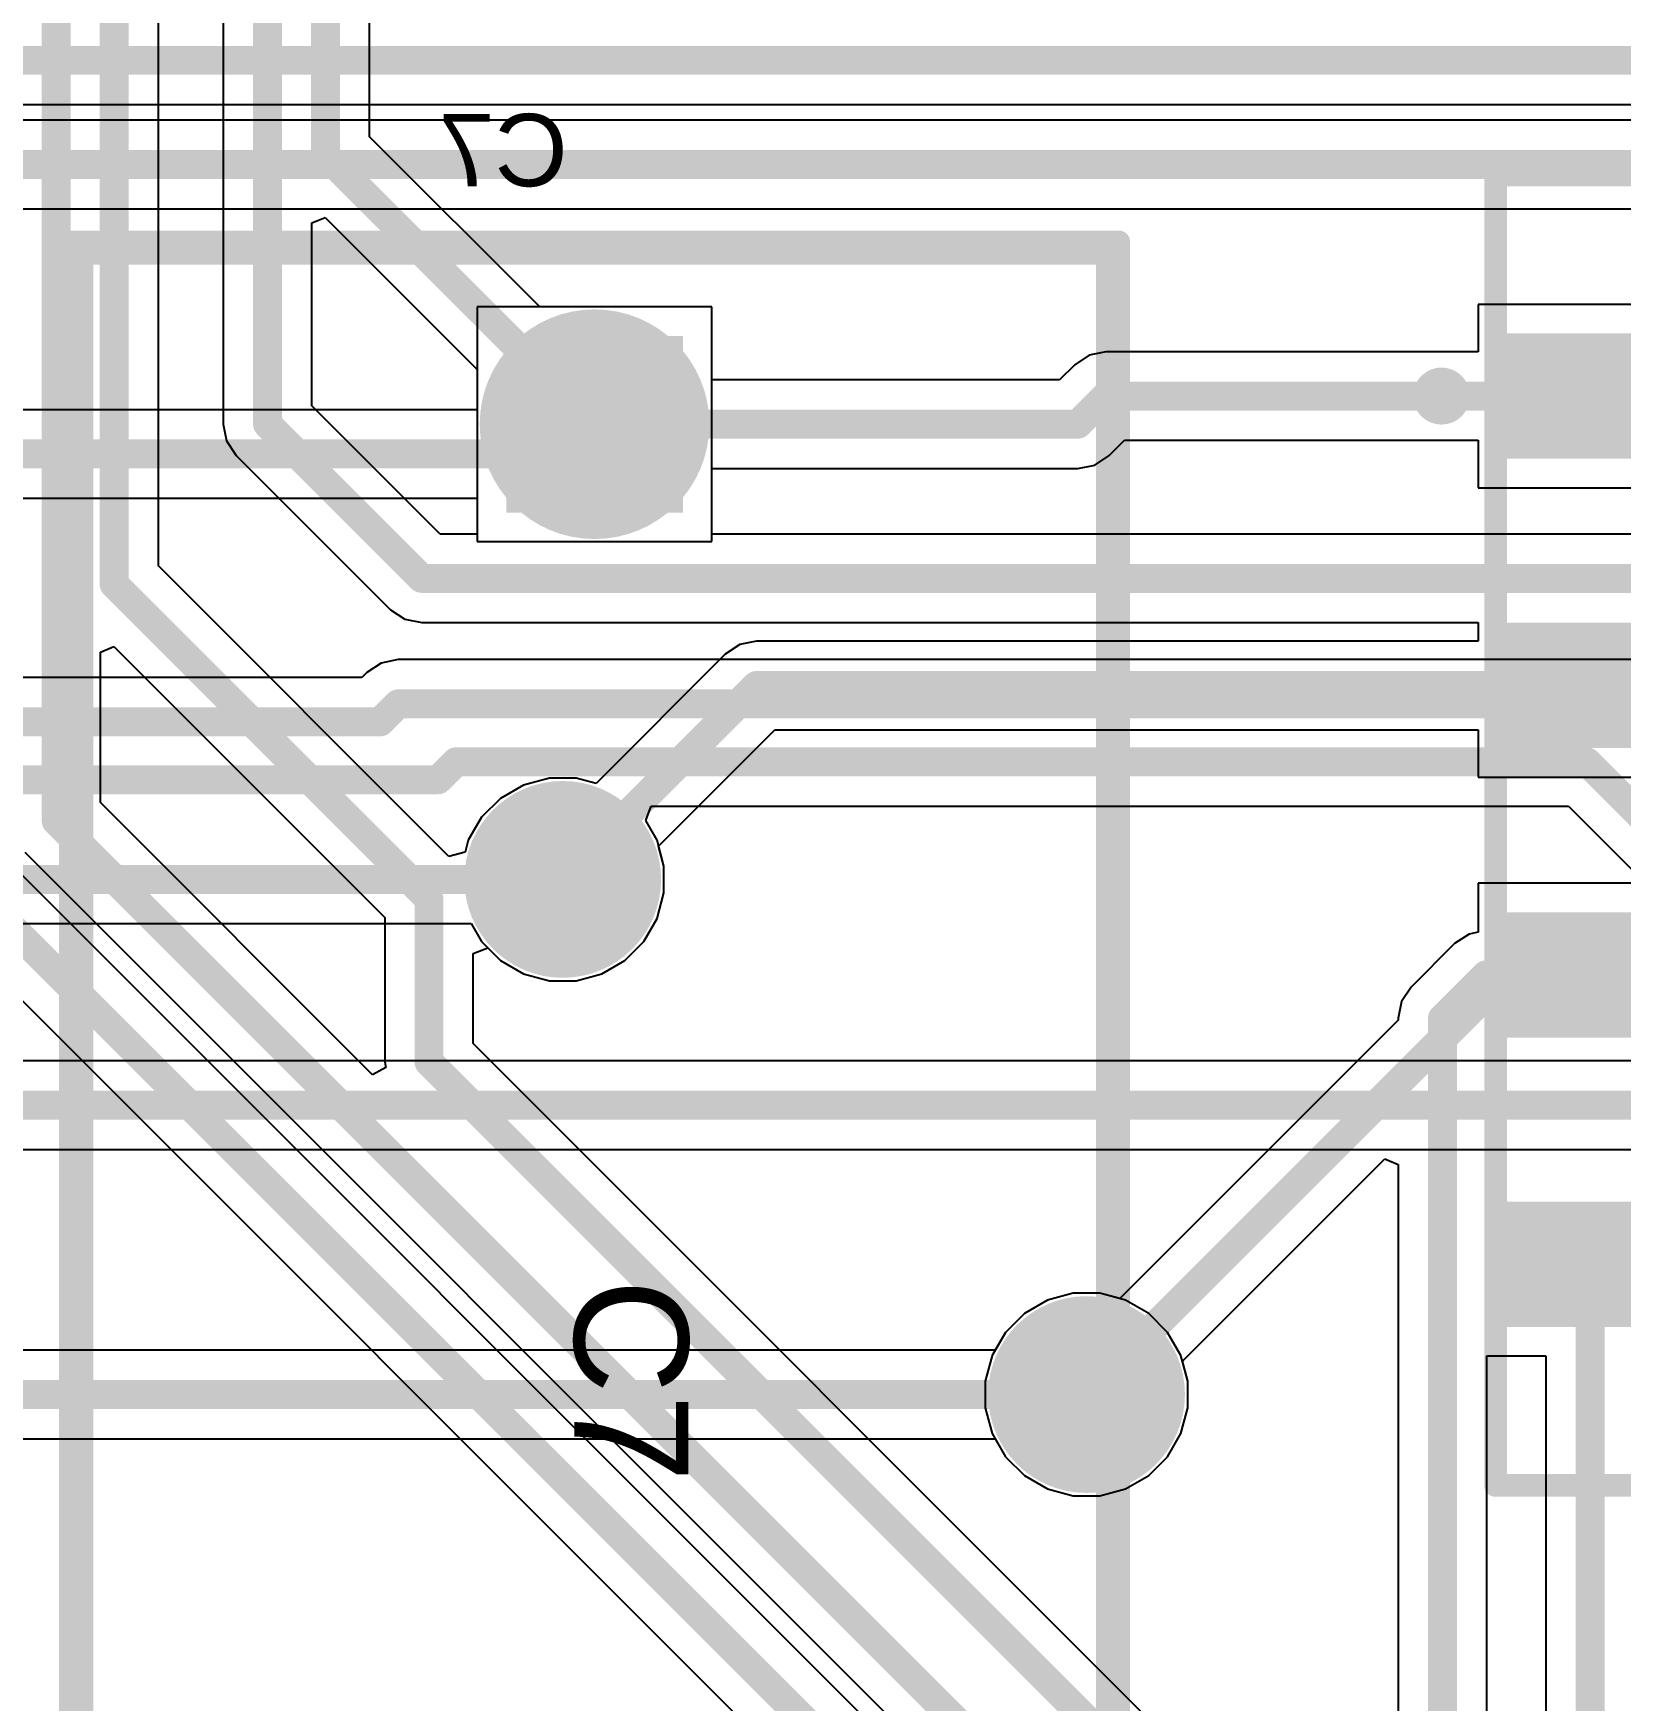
# Model space of a CAD drawing. Header units: inches. Extents: x -8.09 to -2.28, y -0.1 to 6.11.
# Drawn here: x -4.089 to -3.54, y 3.139 to 3.715 of the extents above; entities that cross this region are included whole.
import ezdxf

# ---------------------------------------------------------------- set-up
doc = ezdxf.new("R2010")
doc.units = ezdxf.units.IN
doc.header["$MEASUREMENT"] = 0
for name, color, linetype in [('BottomLayer', 5, 'Continuous'), ('BottomSolder', 6, 'Continuous'), ('InternalPlane1', 76, 'Continuous'), ('InternalPlane2', 16, 'Continuous'), ('Mechanical5', 56, 'Continuous'), ('MultiLayer', 9, 'Continuous'), ('PadHoleLayer', 156, 'Continuous'), ('TopLayer', 1, 'Continuous'), ('TopOverlay', 2, 'Continuous'), ('TopPaste', 8, 'Continuous'), ('TopSolder', 216, 'Continuous'), ('ViaHoleLayer', 16, 'Continuous')]:
    doc.layers.add(name, color=color, linetype=linetype)
doc.styles.add('Arial', font='', dxfattribs={"height": 0.2})
doc.styles.get('Arial').set_extended_font_data('Arial')

# ---------------------------------------------------------------- blocks, each defined once
blk = doc.blocks.new('FP_A6S_4104_H_MFG_33')
at = {"layer": 'TopLayer'}
for points in [[(-0.20472, 0.17165), (-0.14567, 0.17165), (-0.14567, 0.12835), (-0.20472, 0.12835)], [(0.14567, 0.17165), (0.20472, 0.17165), (0.20472, 0.12835), (0.14567, 0.12835)], [(-0.20472, 0.07165), (-0.14567, 0.07165), (-0.14567, 0.02835), (-0.20472, 0.02835)], [(0.14567, 0.07165), (0.20472, 0.07165), (0.20472, 0.02835), (0.14567, 0.02835)], [(-0.20472, -0.02835), (-0.14567, -0.02835), (-0.14567, -0.07165), (-0.20472, -0.07165)], [(0.14567, -0.02835), (0.20472, -0.02835), (0.20472, -0.07165), (0.14567, -0.07165)], [(-0.20472, -0.12835), (-0.14567, -0.12835), (-0.14567, -0.17165), (-0.20472, -0.17165)], [(0.14567, -0.12835), (0.20472, -0.12835), (0.20472, -0.17165), (0.14567, -0.17165)]]:
    blk.add_hatch(color=1, dxfattribs=at).paths.add_polyline_path(points)
at = {"layer": 'TopPaste'}
for points in [[(-0.20472, 0.17165), (-0.14567, 0.17165), (-0.14567, 0.12835), (-0.20472, 0.12835)], [(0.14567, 0.17165), (0.20472, 0.17165), (0.20472, 0.12835), (0.14567, 0.12835)], [(-0.20472, 0.07165), (-0.14567, 0.07165), (-0.14567, 0.02835), (-0.20472, 0.02835)], [(0.14567, 0.07165), (0.20472, 0.07165), (0.20472, 0.02835), (0.14567, 0.02835)], [(-0.20472, -0.02835), (-0.14567, -0.02835), (-0.14567, -0.07165), (-0.20472, -0.07165)], [(0.14567, -0.02835), (0.20472, -0.02835), (0.20472, -0.07165), (0.14567, -0.07165)], [(-0.20472, -0.12835), (-0.14567, -0.12835), (-0.14567, -0.17165), (-0.20472, -0.17165)], [(0.14567, -0.12835), (0.20472, -0.12835), (0.20472, -0.17165), (0.14567, -0.17165)]]:
    blk.add_hatch(color=8, dxfattribs=at).paths.add_polyline_path(points)
at = {"layer": 'TopSolder'}
for points in [[(-0.20472, 0.17165), (-0.14567, 0.17165), (-0.14567, 0.12835), (-0.20472, 0.12835)], [(0.14567, 0.17165), (0.20472, 0.17165), (0.20472, 0.12835), (0.14567, 0.12835)], [(-0.20472, 0.07165), (-0.14567, 0.07165), (-0.14567, 0.02835), (-0.20472, 0.02835)], [(0.14567, 0.07165), (0.20472, 0.07165), (0.20472, 0.02835), (0.14567, 0.02835)], [(-0.20472, -0.02835), (-0.14567, -0.02835), (-0.14567, -0.07165), (-0.20472, -0.07165)], [(0.14567, -0.02835), (0.20472, -0.02835), (0.20472, -0.07165), (0.14567, -0.07165)], [(-0.20472, -0.12835), (-0.14567, -0.12835), (-0.14567, -0.17165), (-0.20472, -0.17165)], [(0.14567, -0.12835), (0.20472, -0.12835), (0.20472, -0.17165), (0.14567, -0.17165)]]:
    blk.add_hatch(color=216, dxfattribs=at).paths.add_polyline_path(points)
at = {"layer": 'Mechanical5'}
for points in [[(-0.20866, 0.22638, 0.00787, 0.00787, 0), (0.20866, 0.22638, 0.00787, 0.00787, 0)], [(-0.20866, -0.22638, 0.00787, 0.00787, 0), (-0.20866, 0.22638, 0.00787, 0.00787, 0)], [(0.20866, -0.22638, 0.00787, 0.00787, 0), (0.20866, 0.22638, 0.00787, 0.00787, 0)], [(-0.20866, -0.22638, 0.00787, 0.00787, 0), (0.20866, -0.22638, 0.00787, 0.00787, 0)]]:
    blk.add_lwpolyline(points, format="xyseb", dxfattribs=at)
for points in [[(-0.21063, 0.22638, 0.00394, 0.00394, 1), (-0.20669, 0.22638, 0.00394, 0.00394, 1)], [(-0.21063, 0.22638, 0.00394, 0.00394, 1), (-0.20669, 0.22638, 0.00394, 0.00394, 1)], [(0.20669, 0.22638, 0.00394, 0.00394, 1), (0.21063, 0.22638, 0.00394, 0.00394, 1)], [(0.20669, 0.22638, 0.00394, 0.00394, 1), (0.21063, 0.22638, 0.00394, 0.00394, 1)], [(-0.21063, -0.22638, 0.00394, 0.00394, 1), (-0.20669, -0.22638, 0.00394, 0.00394, 1)], [(-0.21063, -0.22638, 0.00394, 0.00394, 1), (-0.20669, -0.22638, 0.00394, 0.00394, 1)], [(0.20669, -0.22638, 0.00394, 0.00394, 1), (0.21063, -0.22638, 0.00394, 0.00394, 1)], [(0.20669, -0.22638, 0.00394, 0.00394, 1), (0.21063, -0.22638, 0.00394, 0.00394, 1)]]:
    blk.add_lwpolyline(points, format="xyseb", close=True, dxfattribs=at)
at = {"layer": 'TopOverlay'}
for points in [[(-0.12598, 0.22244, 0.00787, 0.00787, 0), (0.12598, 0.22244, 0.00787, 0.00787, 0)], [(-0.12598, -0.22244, 0.00787, 0.00787, 0), (-0.12598, 0.22244, 0.00787, 0.00787, 0)], [(0.12598, -0.22244, 0.00787, 0.00787, 0), (0.12598, 0.22244, 0.00787, 0.00787, 0)], [(-0.12598, -0.22244, 0.00787, 0.00787, 0), (0.12598, -0.22244, 0.00787, 0.00787, 0)]]:
    blk.add_lwpolyline(points, format="xyseb", dxfattribs=at)
for points in [[(-0.12795, 0.22244, 0.00394, 0.00394, 1), (-0.12402, 0.22244, 0.00394, 0.00394, 1)], [(-0.12795, 0.22244, 0.00394, 0.00394, 1), (-0.12402, 0.22244, 0.00394, 0.00394, 1)], [(0.12402, 0.22244, 0.00394, 0.00394, 1), (0.12795, 0.22244, 0.00394, 0.00394, 1)], [(0.12402, 0.22244, 0.00394, 0.00394, 1), (0.12795, 0.22244, 0.00394, 0.00394, 1)], [(-0.22244, 0.15, 0.00984, 0.00984, 1), (-0.23228, 0.15, 0.00984, 0.00984, 1)], [(-0.23474, 0.15, 0.00492, 0.00492, 1), (-0.22982, 0.15, 0.00492, 0.00492, 1)], [(-0.2249, 0.15, 0.00492, 0.00492, 1), (-0.21998, 0.15, 0.00492, 0.00492, 1)], [(-0.12795, -0.22244, 0.00394, 0.00394, 1), (-0.12402, -0.22244, 0.00394, 0.00394, 1)], [(-0.12795, -0.22244, 0.00394, 0.00394, 1), (-0.12402, -0.22244, 0.00394, 0.00394, 1)], [(0.12402, -0.22244, 0.00394, 0.00394, 1), (0.12795, -0.22244, 0.00394, 0.00394, 1)], [(0.12402, -0.22244, 0.00394, 0.00394, 1), (0.12795, -0.22244, 0.00394, 0.00394, 1)]]:
    blk.add_lwpolyline(points, format="xyseb", close=True, dxfattribs=at)
at = {"layer": 'Mechanical5', "style": 'Arial'}
blk.add_text('SW2', height=0.03937, rotation=360, dxfattribs=at).set_placement((0, 0.00044))
blk = doc.blocks.new('FP_B32522C0106K000_MFG_160')
at = {"layer": 'BottomLayer'}
blk.add_hatch(color=5, dxfattribs=at).paths.add_polyline_path([(-0.32579, 0.03051), (-0.26476, 0.03051), (-0.26476, -0.03051), (-0.32579, -0.03051)])
at = {"layer": 'BottomSolder'}
blk.add_hatch(color=6, dxfattribs=at).paths.add_polyline_path([(-0.32579, 0.03051), (-0.26476, 0.03051), (-0.26476, -0.03051), (-0.32579, -0.03051)])
at = {"layer": 'InternalPlane1'}
h = blk.add_hatch(color=76, dxfattribs=at)
edge = h.paths.add_edge_path()
edge.add_arc((-0.29528, 0), 0.03968, 0, 360)
at = {"layer": 'InternalPlane2'}
h = blk.add_hatch(color=16, dxfattribs=at)
edge = h.paths.add_edge_path()
edge.add_arc((-0.29528, 0), 0.03968, 0, 360)
at = {"layer": 'MultiLayer'}
blk.add_hatch(color=9, dxfattribs=at).paths.add_polyline_path([(-0.32579, 0.03051), (-0.26476, 0.03051), (-0.26476, -0.03051), (-0.32579, -0.03051)])
at = {"layer": 'PadHoleLayer'}
h = blk.add_hatch(color=156, dxfattribs=at)
edge = h.paths.add_edge_path()
edge.add_arc((-0.29528, 0), 0.01969, 0, 360)
at = {"layer": 'TopLayer'}
blk.add_hatch(color=1, dxfattribs=at).paths.add_polyline_path([(-0.32579, 0.03051), (-0.26476, 0.03051), (-0.26476, -0.03051), (-0.32579, -0.03051)])
at = {"layer": 'TopSolder'}
blk.add_hatch(color=216, dxfattribs=at).paths.add_polyline_path([(-0.32579, 0.03051), (-0.26476, 0.03051), (-0.26476, -0.03051), (-0.32579, -0.03051)])
at = {"layer": 'Mechanical5'}
for points in [[(-0.36024, 0.1811, 0.00394, 0.00394, 1), (-0.3563, 0.1811, 0.00394, 0.00394, 1)], [(-0.36024, 0.1811, 0.00394, 0.00394, 1), (-0.3563, 0.1811, 0.00394, 0.00394, 1)], [(-0.36024, -0.1811, 0.00394, 0.00394, 1), (-0.3563, -0.1811, 0.00394, 0.00394, 1)], [(-0.36024, -0.1811, 0.00394, 0.00394, 1), (-0.3563, -0.1811, 0.00394, 0.00394, 1)]]:
    blk.add_lwpolyline(points, format="xyseb", close=True, dxfattribs=at)
for points in [[(-0.35827, -0.1811, 0.00787, 0.00787, 0), (-0.35827, 0.1811, 0.00787, 0.00787, 0)], [(0.35827, 0.1811, 0.00787, 0.00787, 0), (-0.35827, 0.1811, 0.00787, 0.00787, 0)], [(0.35827, -0.1811, 0.00787, 0.00787, 0), (-0.35827, -0.1811, 0.00787, 0.00787, 0)]]:
    blk.add_lwpolyline(points, format="xyseb", dxfattribs=at)
at = {"layer": 'TopOverlay'}
for points in [[(-0.35433, -0.17717, 0.00787, 0.00787, 0), (-0.35433, 0.17717, 0.00787, 0.00787, 0)], [(0.35433, 0.17717, 0.00787, 0.00787, 0), (-0.35433, 0.17717, 0.00787, 0.00787, 0)], [(0.35433, -0.17717, 0.00787, 0.00787, 0), (-0.35433, -0.17717, 0.00787, 0.00787, 0)]]:
    blk.add_lwpolyline(points, format="xyseb", dxfattribs=at)
for points in [[(-0.3563, 0.17717, 0.00394, 0.00394, 1), (-0.35236, 0.17717, 0.00394, 0.00394, 1)], [(-0.3563, 0.17717, 0.00394, 0.00394, 1), (-0.35236, 0.17717, 0.00394, 0.00394, 1)], [(-0.3563, -0.17717, 0.00394, 0.00394, 1), (-0.35236, -0.17717, 0.00394, 0.00394, 1)], [(-0.3563, -0.17717, 0.00394, 0.00394, 1), (-0.35236, -0.17717, 0.00394, 0.00394, 1)]]:
    blk.add_lwpolyline(points, format="xyseb", close=True, dxfattribs=at)
at = {"layer": 'Mechanical5', "style": 'Arial'}
blk.add_text('C7', height=0.03937, dxfattribs=at).set_placement((0, -0.00697))

msp = doc.modelspace()

# ---------------------------------------------------------------- hatches: boundary and pattern name
at = {"layer": 'BottomLayer'}
h = msp.add_hatch(color=5, dxfattribs=at)
edge = h.paths.add_edge_path()
edge.add_arc((-3.906, 3.423), 0.025, 0, 360)
h = msp.add_hatch(color=5, dxfattribs=at)
edge = h.paths.add_edge_path()
edge.add_arc((-3.725, 3.245), 0.025, 0, 360)
at = {"layer": 'BottomSolder'}
h = msp.add_hatch(color=6, dxfattribs=at)
edge = h.paths.add_edge_path()
edge.add_arc((-3.906, 3.423), 0.029, 0, 360)
h = msp.add_hatch(color=6, dxfattribs=at)
edge = h.paths.add_edge_path()
edge.add_arc((-3.725, 3.245), 0.029, 0, 360)
at = {"layer": 'InternalPlane1'}
h = msp.add_hatch(color=76, dxfattribs=at)
edge = h.paths.add_edge_path()
edge.add_arc((-3.906, 3.423), 0.034, 0, 360)
h = msp.add_hatch(color=76, dxfattribs=at)
edge = h.paths.add_edge_path()
edge.add_arc((-3.725, 3.245), 0.034, 0, 360)
at = {"layer": 'InternalPlane2'}
h = msp.add_hatch(color=16, dxfattribs=at)
edge = h.paths.add_edge_path()
edge.add_arc((-3.906, 3.423), 0.034, 0, 360)
h = msp.add_hatch(color=16, dxfattribs=at)
edge = h.paths.add_edge_path()
edge.add_arc((-3.725, 3.245), 0.034, 0, 360)
at = {"layer": 'TopLayer'}
h = msp.add_hatch(color=1, dxfattribs=at)
edge = h.paths.add_edge_path()
edge.add_arc((-3.906, 3.423), 0.025, 0, 360)
h = msp.add_hatch(color=1, dxfattribs=at)
edge = h.paths.add_edge_path()
edge.add_arc((-3.725, 3.245), 0.025, 0, 360)
at = {"layer": 'TopSolder'}
h = msp.add_hatch(color=216, dxfattribs=at)
edge = h.paths.add_edge_path()
edge.add_arc((-3.906, 3.423), 0.029, 0, 360)
h = msp.add_hatch(color=216, dxfattribs=at)
edge = h.paths.add_edge_path()
edge.add_arc((-3.725, 3.245), 0.029, 0, 360)
at = {"layer": 'ViaHoleLayer'}
h = msp.add_hatch(color=16, dxfattribs=at)
edge = h.paths.add_edge_path()
edge.add_arc((-3.906, 3.423), 0.014, 0, 360)
h = msp.add_hatch(color=16, dxfattribs=at)
edge = h.paths.add_edge_path()
edge.add_arc((-3.725, 3.245), 0.014, 0, 360)

# ---------------------------------------------------------------- linework, layer by layer
at = {"layer": 'BottomLayer'}
for p, q in [((-4.51842, 3.69071), (-3.358, 3.69071)), ((-3.517, 3.68529), (-4.38756, 3.68529)), ((-4.28569, 3.65471), (-3.52333, 3.65471)), ((-3.85449, 3.62079), (-3.93551, 3.62079)), ((-3.93551, 3.62079), (-3.93551, 3.58529)), ((-3.85449, 3.53976), (-3.85449, 3.62079)), ((-3.93551, 3.58529), (-4.28569, 3.58529)), ((-4.27244, 3.55471), (-3.93551, 3.55471)), ((-3.93551, 3.55471), (-3.93551, 3.53976)), ((-3.93551, 3.53976), (-3.85449, 3.53976)), ((-3.96868, 3.49777), (-3.97364, 3.49445)), ((-3.96283, 3.49893), (-3.96868, 3.49777)), ((-3.53064, 3.49893), (-3.96283, 3.49893)), ((-3.97536, 3.49273), (-4.27244, 3.49273)), ((-3.97364, 3.49445), (-3.97536, 3.49273)), ((-3.87733, 3.44335), (-3.87543, 3.44835)), ((-3.87543, 3.44835), (-3.55852, 3.44835)), ((-3.55852, 3.44835), (-3.49479, 3.38462)), ((-3.87339, 3.43651), (-3.87733, 3.44335)), ((-3.871, 3.42761), (-3.87339, 3.43651)), ((-3.871, 3.41839), (-3.871, 3.42761)), ((-3.87339, 3.40949), (-3.871, 3.41839)), ((-4.5107, 3.40771), (-3.93758, 3.40771)), ((-3.93758, 3.40771), (-3.93401, 3.40151)), ((-3.87799, 3.40151), (-3.87339, 3.40949)), ((-3.93401, 3.40151), (-3.92749, 3.39499)), ((-3.88451, 3.39499), (-3.87799, 3.40151)), ((-3.92749, 3.39499), (-3.91951, 3.39039)), ((-3.89249, 3.39039), (-3.88451, 3.39499)), ((-3.91951, 3.39039), (-3.91061, 3.388)), ((-3.91061, 3.388), (-3.90139, 3.388)), ((-3.90139, 3.388), (-3.89249, 3.39039)), ((-3.52558, 3.36029), (-4.47036, 3.36029)), ((-4.28569, 3.32971), (-3.52558, 3.32971)), ((-3.72961, 3.28), (-3.73851, 3.27761)), ((-3.72039, 3.28), (-3.72961, 3.28)), ((-3.71149, 3.27761), (-3.72039, 3.28)), ((-3.74649, 3.27301), (-3.75301, 3.26649)), ((-3.73851, 3.27761), (-3.74649, 3.27301)), ((-3.70351, 3.27301), (-3.71149, 3.27761)), ((-3.69699, 3.26649), (-3.70351, 3.27301)), ((-3.75301, 3.26649), (-3.75658, 3.26029)), ((-3.69239, 3.25851), (-3.69699, 3.26649)), ((-3.75658, 3.26029), (-4.28569, 3.26029)), ((-3.69, 3.24961), (-3.69239, 3.25851)), ((-3.69, 3.24039), (-3.69, 3.24961)), ((-3.69239, 3.23149), (-3.69, 3.24039)), ((-4.27244, 3.22971), (-3.75658, 3.22971)), ((-3.75658, 3.22971), (-3.75301, 3.22351)), ((-3.69699, 3.22351), (-3.69239, 3.23149)), ((-3.75301, 3.22351), (-3.74649, 3.21699)), ((-3.70351, 3.21699), (-3.69699, 3.22351)), ((-3.74649, 3.21699), (-3.73851, 3.21239)), ((-3.71149, 3.21239), (-3.70351, 3.21699)), ((-3.73851, 3.21239), (-3.72961, 3.21)), ((-3.72961, 3.21), (-3.72039, 3.21)), ((-3.72039, 3.21), (-3.71149, 3.21239))]:
    msp.add_line(p, q, dxfattribs=at)
for points in [[(-4.55, 3.706, 0.01, 0.01, 0), (-3.358, 3.706, 0.01, 0.01, 0)], [(-4.38756, 3.67, 0.01, 0.01, 0), (-3.517, 3.67, 0.01, 0.01, 0)], [(-3.895, 3.57, 0.01, 0.01, 0), (-3.895, 3.58028, 0.01, 0.01, 0)], [(-4.55346, 3.57, 0.01, 0.01, 0), (-3.895, 3.57, 0.01, 0.01, 0)], [(-3.96903, 3.47744, 0.01, 0.01, 0), (-3.96283, 3.48364, 0.01, 0.01, 0)], [(-3.96283, 3.48364, 0.01, 0.01, 0), (-3.53064, 3.48364, 0.01, 0.01, 0)], [(-4.45595, 3.47744, 0.01, 0.01, 0), (-3.96903, 3.47744, 0.01, 0.01, 0)], [(-3.94903, 3.45744, 0.01, 0.01, 0), (-3.94283, 3.46364, 0.01, 0.01, 0)], [(-3.94283, 3.46364, 0.01, 0.01, 0), (-3.55218, 3.46364, 0.01, 0.01, 0)], [(-3.55218, 3.46364, 0.01, 0.01, 0), (-3.45354, 3.365, 0.01, 0.01, 0)], [(-4.50913, 3.45744, 0.01, 0.01, 0), (-3.94903, 3.45744, 0.01, 0.01, 0)], [(-4.51469, 3.423, 0.01, 0.01, 0), (-3.906, 3.423, 0.01, 0.01, 0)], [(-4.47669, 3.345, 0.01, 0.01, 0), (-3.494, 3.345, 0.01, 0.01, 0)], [(-4.383, 3.245, 0.01, 0.01, 0), (-3.725, 3.245, 0.01, 0.01, 0)]]:
    msp.add_lwpolyline(points, format="xyseb", dxfattribs=at)
for points in [[(-3.8975, 3.58028, 0.005, 0.005, 1), (-3.8925, 3.58028, 0.005, 0.005, 1)], [(-3.8975, 3.57, 0.005, 0.005, 1), (-3.8925, 3.57, 0.005, 0.005, 1)], [(-3.8975, 3.57, 0.005, 0.005, 1), (-3.8925, 3.57, 0.005, 0.005, 1)], [(-3.96533, 3.48364, 0.005, 0.005, 1), (-3.96033, 3.48364, 0.005, 0.005, 1)], [(-3.96533, 3.48364, 0.005, 0.005, 1), (-3.96033, 3.48364, 0.005, 0.005, 1)], [(-3.97153, 3.47744, 0.005, 0.005, 1), (-3.96653, 3.47744, 0.005, 0.005, 1)], [(-3.97153, 3.47744, 0.005, 0.005, 1), (-3.96653, 3.47744, 0.005, 0.005, 1)], [(-3.94533, 3.46364, 0.005, 0.005, 1), (-3.94033, 3.46364, 0.005, 0.005, 1)], [(-3.94533, 3.46364, 0.005, 0.005, 1), (-3.94033, 3.46364, 0.005, 0.005, 1)], [(-3.55468, 3.46364, 0.005, 0.005, 1), (-3.54968, 3.46364, 0.005, 0.005, 1)], [(-3.55468, 3.46364, 0.005, 0.005, 1), (-3.54968, 3.46364, 0.005, 0.005, 1)], [(-3.95153, 3.45744, 0.005, 0.005, 1), (-3.94653, 3.45744, 0.005, 0.005, 1)], [(-3.95153, 3.45744, 0.005, 0.005, 1), (-3.94653, 3.45744, 0.005, 0.005, 1)], [(-3.9085, 3.423, 0.005, 0.005, 1), (-3.9035, 3.423, 0.005, 0.005, 1)], [(-3.7275, 3.245, 0.005, 0.005, 1), (-3.7225, 3.245, 0.005, 0.005, 1)]]:
    msp.add_lwpolyline(points, format="xyseb", close=True, dxfattribs=at)
at = {"layer": 'TopLayer'}
for p, q in [((-4.02329, 4.232), (-4.02329, 3.58033)), ((-3.97271, 3.67961), (-3.97271, 3.83835)), ((-4.04571, 3.53133), (-4.04571, 3.769)), ((-3.91388, 3.62079), (-3.97271, 3.67961)), ((-3.99271, 3.64982), (-3.98809, 3.65173)), ((-3.99271, 3.58666), (-3.99271, 3.64982)), ((-3.98809, 3.65173), (-3.93551, 3.59916)), ((-3.85449, 3.62079), (-3.91388, 3.62079)), ((-3.85449, 3.59557), (-3.85449, 3.62079)), ((-3.51067, 3.62165), (-3.58972, 3.62165)), ((-3.58972, 3.62165), (-3.58972, 3.60529)), ((-3.70919, 3.04081), (-4.27476, 3.60639)), ((-3.72909, 3.60081), (-3.73433, 3.59557)), ((-3.72413, 3.60413), (-3.72909, 3.60081)), ((-3.71828, 3.60529), (-3.72413, 3.60413)), ((-3.58972, 3.60529), (-3.71828, 3.60529)), ((-3.93551, 3.59916), (-3.93551, 3.54229)), ((-3.73433, 3.59557), (-3.85449, 3.59557)), ((-3.94834, 3.54229), (-3.99271, 3.58666)), ((-4.02329, 3.58033), (-4.02213, 3.57448)), ((-4.02213, 3.57448), (-4.01881, 3.56951)), ((-3.71719, 3.56946), (-3.71194, 3.57471)), ((-3.71194, 3.57471), (-3.58972, 3.57471)), ((-3.58972, 3.57471), (-3.58972, 3.55835)), ((-4.01881, 3.56951), (-3.96549, 3.51619)), ((-3.728, 3.56498), (-3.72215, 3.56615)), ((-3.72215, 3.56615), (-3.71719, 3.56946)), ((-3.85449, 3.54229), (-3.85449, 3.56498)), ((-3.85449, 3.56498), (-3.728, 3.56498)), ((-4.26744, 3.55581), (-3.73529, 3.02367)), ((-3.58972, 3.55835), (-3.51067, 3.55835)), ((-3.93551, 3.54229), (-3.94834, 3.54229)), ((-3.505, 3.54229), (-3.85449, 3.54229)), ((-3.94529, 3.43092), (-4.04571, 3.53133)), ((-3.96549, 3.51619), (-3.96052, 3.51287)), ((-3.96052, 3.51287), (-3.95467, 3.51171)), ((-3.95467, 3.51171), (-3.58972, 3.51171)), ((-3.58972, 3.51171), (-3.58972, 3.50529)), ((-4.06571, 3.50154), (-4.06109, 3.50346)), ((-4.06109, 3.50346), (-3.9675, 3.40987)), ((-3.84485, 3.50413), (-3.84981, 3.50081)), ((-3.839, 3.50529), (-3.84485, 3.50413)), ((-3.58972, 3.50529), (-3.839, 3.50529)), ((-4.06571, 3.44952), (-4.06571, 3.50154)), ((-3.84981, 3.50081), (-3.89448, 3.45615)), ((-3.87285, 3.43452), (-3.83267, 3.47471)), ((-3.83267, 3.47471), (-3.58972, 3.47471)), ((-3.58972, 3.47471), (-3.58972, 3.45835)), ((-3.91061, 3.458), (-3.91951, 3.45561)), ((-3.90139, 3.458), (-3.91061, 3.458)), ((-3.89448, 3.45615), (-3.90139, 3.458)), ((-3.58972, 3.45835), (-3.51067, 3.45835)), ((-3.92749, 3.45101), (-3.93401, 3.44449)), ((-3.91951, 3.45561), (-3.92749, 3.45101)), ((-3.97172, 3.35553), (-4.06571, 3.44952)), ((-3.93401, 3.44449), (-3.93861, 3.43651)), ((-3.93861, 3.43651), (-3.93971, 3.43241)), ((-3.871, 3.42761), (-3.87285, 3.43452)), ((-4.09181, 3.43237), (-3.68529, 3.02585)), ((-3.93971, 3.43241), (-3.94529, 3.43092)), ((-3.871, 3.41839), (-3.871, 3.42761)), ((-3.87339, 3.40949), (-3.871, 3.41839)), ((-3.51067, 3.42165), (-3.58972, 3.42165)), ((-3.58972, 3.42165), (-3.58972, 3.40475)), ((-3.9675, 3.40987), (-3.9675, 3.35992)), ((-3.87799, 3.40151), (-3.87339, 3.40949)), ((-3.58972, 3.40475), (-3.59285, 3.40413)), ((-3.93691, 3.39734), (-3.93191, 3.39941)), ((-3.93191, 3.39941), (-3.92749, 3.39499)), ((-3.88451, 3.39499), (-3.87799, 3.40151)), ((-3.59781, 3.40081), (-3.61281, 3.38581)), ((-3.59285, 3.40413), (-3.59781, 3.40081)), ((-3.93691, 3.36625), (-3.93691, 3.39734)), ((-3.92749, 3.39499), (-3.91951, 3.39039)), ((-3.89249, 3.39039), (-3.88451, 3.39499)), ((-3.91951, 3.39039), (-3.91061, 3.388)), ((-3.91061, 3.388), (-3.90139, 3.388)), ((-3.90139, 3.388), (-3.89249, 3.39039)), ((-3.61281, 3.38581), (-3.61613, 3.38085)), ((-3.61613, 3.38085), (-3.61729, 3.375)), ((-3.61729, 3.37433), (-3.71348, 3.27815)), ((-3.61729, 3.375), (-3.61729, 3.37433)), ((-3.61029, 3.03964), (-3.93691, 3.36625)), ((-3.9675, 3.35992), (-3.96711, 3.358)), ((-3.96711, 3.358), (-3.97172, 3.35553)), ((-3.69185, 3.25652), (-3.62191, 3.32646)), ((-3.62191, 3.32646), (-3.61729, 3.32454)), ((-3.61729, 3.32454), (-3.61729, 3.072)), ((-3.72961, 3.28), (-3.73851, 3.27761)), ((-3.72039, 3.28), (-3.72961, 3.28)), ((-3.71348, 3.27815), (-3.72039, 3.28)), ((-3.74649, 3.27301), (-3.75301, 3.26649)), ((-3.73851, 3.27761), (-3.74649, 3.27301)), ((-3.75301, 3.26649), (-3.75761, 3.25851)), ((-3.75761, 3.25851), (-3.76, 3.24961)), ((-3.69, 3.24961), (-3.69185, 3.25652)), ((-3.58671, 3.07833), (-3.58671, 3.25835)), ((-3.58671, 3.25835), (-3.56629, 3.25835)), ((-3.56629, 3.25835), (-3.56629, 2.37333)), ((-3.76, 3.24961), (-3.76, 3.24039)), ((-3.69, 3.24039), (-3.69, 3.24961)), ((-3.76, 3.24039), (-3.75761, 3.23149)), ((-3.69239, 3.23149), (-3.69, 3.24039)), ((-3.75761, 3.23149), (-3.75301, 3.22351)), ((-3.69699, 3.22351), (-3.69239, 3.23149)), ((-3.75301, 3.22351), (-3.74649, 3.21699)), ((-3.70351, 3.21699), (-3.69699, 3.22351)), ((-3.74649, 3.21699), (-3.73851, 3.21239)), ((-3.71149, 3.21239), (-3.70351, 3.21699)), ((-3.73851, 3.21239), (-3.72961, 3.21)), ((-3.72961, 3.21), (-3.72039, 3.21)), ((-3.72039, 3.21), (-3.71149, 3.21239))]:
    msp.add_line(p, q, dxfattribs=at)
for points in [[(-4.008, 3.58033, 0.01, 0.01, 0), (-4.008, 4.232, 0.01, 0.01, 0)], [(-3.988, 3.67328, 0.01, 0.01, 0), (-3.988, 3.98, 0.01, 0.01, 0)], [(-4.061, 3.525, 0.01, 0.01, 0), (-4.061, 3.769, 0.01, 0.01, 0)], [(-4.081, 3.44318, 0.01, 0.01, 0), (-4.081, 3.721, 0.01, 0.01, 0)], [(-3.988, 3.67328, 0.01, 0.01, 0), (-3.895, 3.58028, 0.01, 0.01, 0)], [(-4.31, 3.62, 0.01, 0.01, 0), (-3.72, 3.03, 0.01, 0.01, 0)], [(-3.728, 3.58028, 0.01, 0.01, 0), (-3.71828, 3.59, 0.01, 0.01, 0)], [(-3.71828, 3.59, 0.01, 0.01, 0), (-3.5502, 3.59, 0.01, 0.01, 0)], [(-3.5502, 3.59, 0.01, 0.01, 0), (-3.483, 3.59, 0.01, 0.01, 0)], [(-4.008, 3.58033, 0.01, 0.01, 0), (-3.95467, 3.527, 0.01, 0.01, 0)], [(-3.895, 3.58028, 0.01, 0.01, 0), (-3.728, 3.58028, 0.01, 0.01, 0)], [(-3.95467, 3.527, 0.01, 0.01, 0), (-3.505, 3.527, 0.01, 0.01, 0)], [(-4.061, 3.525, 0.01, 0.01, 0), (-3.9522, 3.4162, 0.01, 0.01, 0)], [(-3.906, 3.423, 0.01, 0.01, 0), (-3.839, 3.49, 0.01, 0.01, 0)], [(-3.839, 3.49, 0.01, 0.01, 0), (-3.5502, 3.49, 0.01, 0.01, 0)], [(-4.081, 3.44318, 0.01, 0.01, 0), (-3.67, 3.03218, 0.01, 0.01, 0)], [(-3.9522, 3.35992, 0.01, 0.01, 0), (-3.9522, 3.4162, 0.01, 0.01, 0)], [(-3.602, 3.368, 0.01, 0.01, 0), (-3.58, 3.39, 0.01, 0.01, 0)], [(-3.602, 3.375, 0.01, 0.01, 0), (-3.587, 3.39, 0.01, 0.01, 0)], [(-3.587, 3.39, 0.01, 0.01, 0), (-3.58, 3.39, 0.01, 0.01, 0)], [(-3.58, 3.39, 0.01, 0.01, 0), (-3.5502, 3.39, 0.01, 0.01, 0)], [(-3.602, 3.368, 0.01, 0.01, 0), (-3.602, 3.375, 0.01, 0.01, 0)], [(-3.725, 3.245, 0.01, 0.01, 0), (-3.602, 3.368, 0.01, 0.01, 0)], [(-3.602, 3.072, 0.01, 0.01, 0), (-3.602, 3.368, 0.01, 0.01, 0)], [(-3.9522, 3.35992, 0.01, 0.01, 0), (-3.62, 3.02772, 0.01, 0.01, 0)], [(-3.551, 2.367, 0.01, 0.01, 0), (-3.551, 3.29, 0.01, 0.01, 0)], [(-3.551, 3.29, 0.01, 0.01, 0), (-3.5502, 3.29, 0.01, 0.01, 0)], [(-3.5502, 3.29, 0.01, 0.01, 0), (-3.503, 3.29, 0.01, 0.01, 0)]]:
    msp.add_lwpolyline(points, format="xyseb", dxfattribs=at)
for points in [[(-3.9905, 3.67328, 0.005, 0.005, 1), (-3.9855, 3.67328, 0.005, 0.005, 1)], [(-3.9905, 3.67328, 0.005, 0.005, 1), (-3.9855, 3.67328, 0.005, 0.005, 1)], [(-3.72078, 3.59, 0.005, 0.005, 1), (-3.71578, 3.59, 0.005, 0.005, 1)], [(-3.72078, 3.59, 0.005, 0.005, 1), (-3.71578, 3.59, 0.005, 0.005, 1)], [(-3.5527, 3.59, 0.005, 0.005, 1), (-3.5477, 3.59, 0.005, 0.005, 1)], [(-3.5527, 3.59, 0.005, 0.005, 1), (-3.5477, 3.59, 0.005, 0.005, 1)], [(-4.0105, 3.58033, 0.005, 0.005, 1), (-4.0055, 3.58033, 0.005, 0.005, 1)], [(-4.0105, 3.58033, 0.005, 0.005, 1), (-4.0055, 3.58033, 0.005, 0.005, 1)], [(-3.8975, 3.58028, 0.005, 0.005, 1), (-3.8925, 3.58028, 0.005, 0.005, 1)], [(-3.8975, 3.58028, 0.005, 0.005, 1), (-3.8925, 3.58028, 0.005, 0.005, 1)], [(-3.7305, 3.58028, 0.005, 0.005, 1), (-3.7255, 3.58028, 0.005, 0.005, 1)], [(-3.7305, 3.58028, 0.005, 0.005, 1), (-3.7255, 3.58028, 0.005, 0.005, 1)], [(-3.95717, 3.527, 0.005, 0.005, 1), (-3.95217, 3.527, 0.005, 0.005, 1)], [(-3.95717, 3.527, 0.005, 0.005, 1), (-3.95217, 3.527, 0.005, 0.005, 1)], [(-4.0635, 3.525, 0.005, 0.005, 1), (-4.0585, 3.525, 0.005, 0.005, 1)], [(-4.0635, 3.525, 0.005, 0.005, 1), (-4.0585, 3.525, 0.005, 0.005, 1)], [(-3.8415, 3.49, 0.005, 0.005, 1), (-3.8365, 3.49, 0.005, 0.005, 1)], [(-3.8415, 3.49, 0.005, 0.005, 1), (-3.8365, 3.49, 0.005, 0.005, 1)], [(-3.5527, 3.49, 0.005, 0.005, 1), (-3.5477, 3.49, 0.005, 0.005, 1)], [(-4.0835, 3.44318, 0.005, 0.005, 1), (-4.0785, 3.44318, 0.005, 0.005, 1)], [(-4.0835, 3.44318, 0.005, 0.005, 1), (-4.0785, 3.44318, 0.005, 0.005, 1)], [(-3.9085, 3.423, 0.005, 0.005, 1), (-3.9035, 3.423, 0.005, 0.005, 1)], [(-3.9547, 3.4162, 0.005, 0.005, 1), (-3.9497, 3.4162, 0.005, 0.005, 1)], [(-3.9547, 3.4162, 0.005, 0.005, 1), (-3.9497, 3.4162, 0.005, 0.005, 1)], [(-3.5895, 3.39, 0.005, 0.005, 1), (-3.5845, 3.39, 0.005, 0.005, 1)], [(-3.5895, 3.39, 0.005, 0.005, 1), (-3.5845, 3.39, 0.005, 0.005, 1)], [(-3.5825, 3.39, 0.005, 0.005, 1), (-3.5775, 3.39, 0.005, 0.005, 1)], [(-3.5825, 3.39, 0.005, 0.005, 1), (-3.5775, 3.39, 0.005, 0.005, 1)], [(-3.5825, 3.39, 0.005, 0.005, 1), (-3.5775, 3.39, 0.005, 0.005, 1)], [(-3.5527, 3.39, 0.005, 0.005, 1), (-3.5477, 3.39, 0.005, 0.005, 1)], [(-3.6045, 3.375, 0.005, 0.005, 1), (-3.5995, 3.375, 0.005, 0.005, 1)], [(-3.6045, 3.375, 0.005, 0.005, 1), (-3.5995, 3.375, 0.005, 0.005, 1)], [(-3.6045, 3.368, 0.005, 0.005, 1), (-3.5995, 3.368, 0.005, 0.005, 1)], [(-3.6045, 3.368, 0.005, 0.005, 1), (-3.5995, 3.368, 0.005, 0.005, 1)], [(-3.6045, 3.368, 0.005, 0.005, 1), (-3.5995, 3.368, 0.005, 0.005, 1)], [(-3.6045, 3.368, 0.005, 0.005, 1), (-3.5995, 3.368, 0.005, 0.005, 1)], [(-3.9547, 3.35992, 0.005, 0.005, 1), (-3.9497, 3.35992, 0.005, 0.005, 1)], [(-3.9547, 3.35992, 0.005, 0.005, 1), (-3.9497, 3.35992, 0.005, 0.005, 1)], [(-3.5535, 3.29, 0.005, 0.005, 1), (-3.5485, 3.29, 0.005, 0.005, 1)], [(-3.5535, 3.29, 0.005, 0.005, 1), (-3.5485, 3.29, 0.005, 0.005, 1)], [(-3.5527, 3.29, 0.005, 0.005, 1), (-3.5477, 3.29, 0.005, 0.005, 1)], [(-3.5527, 3.29, 0.005, 0.005, 1), (-3.5477, 3.29, 0.005, 0.005, 1)], [(-3.7275, 3.245, 0.005, 0.005, 1), (-3.7225, 3.245, 0.005, 0.005, 1)]]:
    msp.add_lwpolyline(points, format="xyseb", close=True, dxfattribs=at)

# ---------------------------------------------------------------- block references
msp.add_blockref('FP_A6S_4104_H_MFG_33', (-3.375, 3.44))
at = {"rotation": 270}
msp.add_blockref('FP_B32522C0106K000_MFG_160', (-3.895, 3.285), dxfattribs=at)

# ---------------------------------------------------------------- texts
at = {"layer": 'TopOverlay', "style": 'Arial', "text_generation_flag": 2}
msp.add_text('C7', height=0.025, dxfattribs=at).set_placement((-3.90423, 3.6625))

doc.saveas('drawing.dxf')
